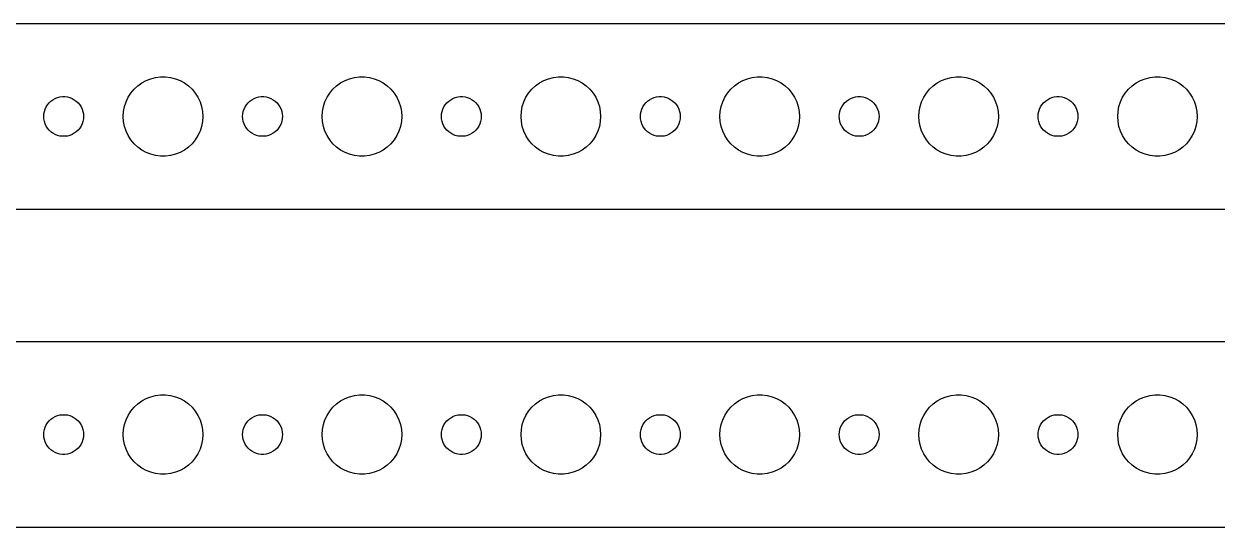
# Model space of a CAD drawing. Header units: metres. Extents: x -180 to 180, y 41 to 79.
# Drawn here: x -3 to 87, y 41 to 79 of the extents above; entities that cross this region are included whole.
import ezdxf

# ---------------------------------------------------------------- set-up
doc = ezdxf.new("R2010")
doc.units = ezdxf.units.M

msp = doc.modelspace()

# ---------------------------------------------------------------- linework, layer by layer
for p, q in [((174.814, 78.9901), (-174.814, 78.9901)), ((5.89252, 74.533), (6.22266, 74.7145)), ((6.22266, 74.7145), (6.57294, 74.8532)), ((6.57294, 74.8532), (6.93785, 74.9469)), ((6.93785, 74.9469), (7.31161, 74.9941)), ((7.31161, 74.9941), (7.68837, 74.9941)), ((7.68837, 74.9941), (8.06213, 74.9469)), ((8.06213, 74.9469), (8.42705, 74.8532)), ((8.42705, 74.8532), (8.77733, 74.7145)), ((8.77733, 74.7145), (9.10747, 74.533)), ((20.8925, 74.533), (21.2227, 74.7145)), ((21.2227, 74.7145), (21.5729, 74.8532)), ((21.5729, 74.8532), (21.9379, 74.9469)), ((21.9379, 74.9469), (22.3116, 74.9941)), ((22.3116, 74.9941), (22.6884, 74.9941)), ((22.6884, 74.9941), (23.0621, 74.9469)), ((23.0621, 74.9469), (23.427, 74.8532)), ((23.427, 74.8532), (23.7773, 74.7145)), ((23.7773, 74.7145), (24.1075, 74.533)), ((35.8925, 74.533), (36.2227, 74.7145)), ((36.2227, 74.7145), (36.5729, 74.8532)), ((36.5729, 74.8532), (36.9379, 74.9469)), ((36.9379, 74.9469), (37.3116, 74.9941)), ((37.3116, 74.9941), (37.6884, 74.9941)), ((37.6884, 74.9941), (38.0621, 74.9469)), ((38.0621, 74.9469), (38.427, 74.8532)), ((38.427, 74.8532), (38.7773, 74.7145)), ((38.7773, 74.7145), (39.1075, 74.533)), ((50.8925, 74.533), (51.2227, 74.7145)), ((51.2227, 74.7145), (51.5729, 74.8532)), ((51.5729, 74.8532), (51.9379, 74.9469)), ((51.9379, 74.9469), (52.3116, 74.9941)), ((52.3116, 74.9941), (52.6884, 74.9941)), ((52.6884, 74.9941), (53.0621, 74.9469)), ((53.0621, 74.9469), (53.427, 74.8532)), ((53.427, 74.8532), (53.7773, 74.7145)), ((53.7773, 74.7145), (54.1075, 74.533)), ((65.8925, 74.533), (66.2227, 74.7145)), ((66.2227, 74.7145), (66.573, 74.8532)), ((66.573, 74.8532), (66.9379, 74.9469)), ((66.9379, 74.9469), (67.3116, 74.9941)), ((67.3116, 74.9941), (67.6884, 74.9941)), ((67.6884, 74.9941), (68.0621, 74.9469)), ((68.0621, 74.9469), (68.427, 74.8532)), ((68.427, 74.8532), (68.7773, 74.7145)), ((68.7773, 74.7145), (69.1075, 74.533)), ((80.8925, 74.533), (81.2227, 74.7145)), ((81.2227, 74.7145), (81.573, 74.8532)), ((81.573, 74.8532), (81.9379, 74.9469)), ((81.9379, 74.9469), (82.3116, 74.9941)), ((82.3116, 74.9941), (82.6884, 74.9941)), ((82.6884, 74.9941), (83.0621, 74.9469)), ((83.0621, 74.9469), (83.427, 74.8532)), ((83.427, 74.8532), (83.7773, 74.7145)), ((83.7773, 74.7145), (84.1075, 74.533)), ((5.07294, 73.7634), (5.31308, 74.0536)), ((5.31308, 74.0536), (5.58772, 74.3115)), ((5.58772, 74.3115), (5.89252, 74.533)), ((9.10747, 74.533), (9.41226, 74.3115)), ((9.41226, 74.3115), (9.6869, 74.0536)), ((9.6869, 74.0536), (9.92705, 73.7634)), ((20.0729, 73.7634), (20.3131, 74.0536)), ((20.3131, 74.0536), (20.5877, 74.3115)), ((20.5877, 74.3115), (20.8925, 74.533)), ((24.1075, 74.533), (24.4123, 74.3115)), ((24.4123, 74.3115), (24.6869, 74.0536)), ((24.6869, 74.0536), (24.927, 73.7634)), ((35.0729, 73.7634), (35.3131, 74.0536)), ((35.3131, 74.0536), (35.5877, 74.3115)), ((35.5877, 74.3115), (35.8925, 74.533)), ((39.1075, 74.533), (39.4123, 74.3115)), ((39.4123, 74.3115), (39.6869, 74.0536)), ((39.6869, 74.0536), (39.927, 73.7634)), ((50.0729, 73.7634), (50.3131, 74.0536)), ((50.3131, 74.0536), (50.5877, 74.3115)), ((50.5877, 74.3115), (50.8925, 74.533)), ((54.1075, 74.533), (54.4123, 74.3115)), ((54.4123, 74.3115), (54.6869, 74.0536)), ((54.6869, 74.0536), (54.927, 73.7634)), ((65.073, 73.7634), (65.3131, 74.0536)), ((65.3131, 74.0536), (65.5877, 74.3115)), ((65.5877, 74.3115), (65.8925, 74.533)), ((69.1075, 74.533), (69.4123, 74.3115)), ((69.4123, 74.3115), (69.6869, 74.0536)), ((69.6869, 74.0536), (69.927, 73.7634)), ((80.073, 73.7634), (80.3131, 74.0536)), ((80.3131, 74.0536), (80.5877, 74.3115)), ((80.5877, 74.3115), (80.8925, 74.533)), ((84.1075, 74.533), (84.4123, 74.3115)), ((84.4123, 74.3115), (84.6869, 74.0536)), ((84.6869, 74.0536), (84.927, 73.7634)), ((-1.21352, 72.8817), (-1.09344, 73.0268)), ((-1.09344, 73.0268), (-0.95613, 73.1558)), ((-0.95613, 73.1558), (-0.80373, 73.2665)), ((-0.80373, 73.2665), (-0.63866, 73.3572)), ((-0.63866, 73.3572), (-0.46352, 73.4266)), ((-0.46352, 73.4266), (-0.28107, 73.4734)), ((-0.28107, 73.4734), (-0.09418, 73.497)), ((-0.09418, 73.497), (0.09418, 73.497)), ((0.09418, 73.497), (0.28107, 73.4734)), ((0.28107, 73.4734), (0.46352, 73.4266)), ((0.46352, 73.4266), (0.63866, 73.3572)), ((0.63866, 73.3572), (0.80373, 73.2665)), ((0.80373, 73.2665), (0.95613, 73.1558)), ((0.95613, 73.1558), (1.09344, 73.0268)), ((1.09344, 73.0268), (1.21352, 72.8817)), ((4.59424, 72.7461), (4.71066, 73.1044)), ((4.71066, 73.1044), (4.87108, 73.4453)), ((4.87108, 73.4453), (5.07294, 73.7634)), ((9.92705, 73.7634), (10.1289, 73.4453)), ((10.1289, 73.4453), (10.2893, 73.1044)), ((10.2893, 73.1044), (10.4057, 72.7461)), ((13.7865, 72.8817), (13.9065, 73.0268)), ((13.9065, 73.0268), (14.0439, 73.1558)), ((14.0439, 73.1558), (14.1963, 73.2665)), ((14.1963, 73.2665), (14.3613, 73.3572)), ((14.3613, 73.3572), (14.5365, 73.4266)), ((14.5365, 73.4266), (14.7189, 73.4734)), ((14.7189, 73.4734), (14.9058, 73.497)), ((14.9058, 73.497), (15.0942, 73.497)), ((15.0942, 73.497), (15.2811, 73.4734)), ((15.2811, 73.4734), (15.4635, 73.4266)), ((15.4635, 73.4266), (15.6387, 73.3572)), ((15.6387, 73.3572), (15.8037, 73.2665)), ((15.8037, 73.2665), (15.9561, 73.1558)), ((15.9561, 73.1558), (16.0934, 73.0268)), ((16.0934, 73.0268), (16.2135, 72.8817)), ((19.5942, 72.7461), (19.7107, 73.1044)), ((19.7107, 73.1044), (19.8711, 73.4453)), ((19.8711, 73.4453), (20.0729, 73.7634)), ((24.927, 73.7634), (25.1289, 73.4453)), ((25.1289, 73.4453), (25.2893, 73.1044)), ((25.2893, 73.1044), (25.4057, 72.7461)), ((28.7865, 72.8817), (28.9065, 73.0268)), ((28.9065, 73.0268), (29.0439, 73.1558)), ((29.0439, 73.1558), (29.1963, 73.2665)), ((29.1963, 73.2665), (29.3613, 73.3572)), ((29.3613, 73.3572), (29.5365, 73.4266)), ((29.5365, 73.4266), (29.7189, 73.4734)), ((29.7189, 73.4734), (29.9058, 73.497)), ((29.9058, 73.497), (30.0942, 73.497)), ((30.0942, 73.497), (30.2811, 73.4734)), ((30.2811, 73.4734), (30.4635, 73.4266)), ((30.4635, 73.4266), (30.6387, 73.3572)), ((30.6387, 73.3572), (30.8037, 73.2665)), ((30.8037, 73.2665), (30.9561, 73.1558)), ((30.9561, 73.1558), (31.0934, 73.0268)), ((31.0934, 73.0268), (31.2135, 72.8817)), ((34.5942, 72.7461), (34.7107, 73.1044)), ((34.7107, 73.1044), (34.8711, 73.4453)), ((34.8711, 73.4453), (35.0729, 73.7634)), ((39.927, 73.7634), (40.1289, 73.4453)), ((40.1289, 73.4453), (40.2893, 73.1044)), ((40.2893, 73.1044), (40.4057, 72.7461)), ((43.7865, 72.8817), (43.9065, 73.0268)), ((43.9065, 73.0268), (44.0439, 73.1558)), ((44.0439, 73.1558), (44.1963, 73.2665)), ((44.1963, 73.2665), (44.3613, 73.3572)), ((44.3613, 73.3572), (44.5365, 73.4266)), ((44.5365, 73.4266), (44.7189, 73.4734)), ((44.7189, 73.4734), (44.9058, 73.497)), ((44.9058, 73.497), (45.0942, 73.497)), ((45.0942, 73.497), (45.2811, 73.4734)), ((45.2811, 73.4734), (45.4635, 73.4266)), ((45.4635, 73.4266), (45.6387, 73.3572)), ((45.6387, 73.3572), (45.8037, 73.2665)), ((45.8037, 73.2665), (45.9561, 73.1558)), ((45.9561, 73.1558), (46.0934, 73.0268)), ((46.0934, 73.0268), (46.2135, 72.8817)), ((49.5942, 72.7461), (49.7107, 73.1044)), ((49.7107, 73.1044), (49.8711, 73.4453)), ((49.8711, 73.4453), (50.0729, 73.7634)), ((54.927, 73.7634), (55.1289, 73.4453)), ((55.1289, 73.4453), (55.2893, 73.1044)), ((55.2893, 73.1044), (55.4057, 72.7461)), ((58.7865, 72.8817), (58.9065, 73.0268)), ((58.9065, 73.0268), (59.0439, 73.1558)), ((59.0439, 73.1558), (59.1963, 73.2665)), ((59.1963, 73.2665), (59.3613, 73.3572)), ((59.3613, 73.3572), (59.5365, 73.4266)), ((59.5365, 73.4266), (59.7189, 73.4734)), ((59.7189, 73.4734), (59.9058, 73.497)), ((59.9058, 73.497), (60.0942, 73.497)), ((60.0942, 73.497), (60.2811, 73.4734)), ((60.2811, 73.4734), (60.4635, 73.4266)), ((60.4635, 73.4266), (60.6387, 73.3572)), ((60.6387, 73.3572), (60.8037, 73.2665)), ((60.8037, 73.2665), (60.9561, 73.1558)), ((60.9561, 73.1558), (61.0934, 73.0268)), ((61.0934, 73.0268), (61.2135, 72.8817)), ((64.5943, 72.7461), (64.7107, 73.1044)), ((64.7107, 73.1044), (64.8711, 73.4453)), ((64.8711, 73.4453), (65.073, 73.7634)), ((69.927, 73.7634), (70.1289, 73.4453)), ((70.1289, 73.4453), (70.2893, 73.1044)), ((70.2893, 73.1044), (70.4057, 72.7461)), ((73.7865, 72.8817), (73.9065, 73.0268)), ((73.9065, 73.0268), (74.0439, 73.1558)), ((74.0439, 73.1558), (74.1963, 73.2665)), ((74.1963, 73.2665), (74.3613, 73.3572)), ((74.3613, 73.3572), (74.5365, 73.4266)), ((74.5365, 73.4266), (74.7189, 73.4734)), ((74.7189, 73.4734), (74.9058, 73.497)), ((74.9058, 73.497), (75.0942, 73.497)), ((75.0942, 73.497), (75.2811, 73.4734)), ((75.2811, 73.4734), (75.4635, 73.4266)), ((75.4635, 73.4266), (75.6387, 73.3572)), ((75.6387, 73.3572), (75.8037, 73.2665)), ((75.8037, 73.2665), (75.9561, 73.1558)), ((75.9561, 73.1558), (76.0934, 73.0268)), ((76.0934, 73.0268), (76.2135, 72.8817)), ((79.5943, 72.7461), (79.7107, 73.1044)), ((79.7107, 73.1044), (79.8711, 73.4453)), ((79.8711, 73.4453), (80.073, 73.7634)), ((84.927, 73.7634), (85.1289, 73.4453)), ((85.1289, 73.4453), (85.2893, 73.1044)), ((85.2893, 73.1044), (85.4057, 72.7461)), ((-1.5, 72), (-1.48816, 72.188)), ((-1.48816, 71.812), (-1.5, 72)), ((-1.48816, 72.188), (-1.45287, 72.373)), ((-1.45287, 72.373), (-1.39465, 72.5522)), ((-1.39465, 72.5522), (-1.31445, 72.7226)), ((-1.31445, 72.7226), (-1.21352, 72.8817)), ((1.21352, 72.8817), (1.31445, 72.7226)), ((1.31445, 72.7226), (1.39465, 72.5522)), ((1.39465, 72.5522), (1.45287, 72.373)), ((1.45287, 72.373), (1.48816, 72.188)), ((1.48816, 72.188), (1.5, 72)), ((1.5, 72), (1.48816, 71.812)), ((4.5, 72), (4.52365, 72.376)), ((4.52365, 71.624), (4.5, 72)), ((4.52365, 72.376), (4.59424, 72.7461)), ((10.4057, 72.7461), (10.4763, 72.376)), ((10.4763, 72.376), (10.5, 72)), ((10.5, 72), (10.4763, 71.624)), ((13.5, 72), (13.5118, 72.188)), ((13.5118, 71.812), (13.5, 72)), ((13.5118, 72.188), (13.5471, 72.373)), ((13.5471, 72.373), (13.6053, 72.5522)), ((13.6053, 72.5522), (13.6855, 72.7226)), ((13.6855, 72.7226), (13.7865, 72.8817)), ((16.2135, 72.8817), (16.3145, 72.7226)), ((16.3145, 72.7226), (16.3947, 72.5522)), ((16.3947, 72.5522), (16.4529, 72.373)), ((16.4529, 72.373), (16.4882, 72.188)), ((16.4882, 72.188), (16.5, 72)), ((16.5, 72), (16.4882, 71.812)), ((19.5, 72), (19.5237, 72.376)), ((19.5237, 71.624), (19.5, 72)), ((19.5237, 72.376), (19.5942, 72.7461)), ((25.4057, 72.7461), (25.4763, 72.376)), ((25.4763, 72.376), (25.5, 72)), ((25.5, 72), (25.4763, 71.624)), ((28.5, 72), (28.5118, 72.188)), ((28.5118, 71.812), (28.5, 72)), ((28.5118, 72.188), (28.5471, 72.373)), ((28.5471, 72.373), (28.6053, 72.5522)), ((28.6053, 72.5522), (28.6855, 72.7226)), ((28.6855, 72.7226), (28.7865, 72.8817)), ((31.2135, 72.8817), (31.3145, 72.7226)), ((31.3145, 72.7226), (31.3947, 72.5522)), ((31.3947, 72.5522), (31.4529, 72.373)), ((31.4529, 72.373), (31.4882, 72.188)), ((31.4882, 72.188), (31.5, 72)), ((31.5, 72), (31.4882, 71.812)), ((34.5, 72), (34.5237, 72.376)), ((34.5237, 71.624), (34.5, 72)), ((34.5237, 72.376), (34.5942, 72.7461)), ((40.4057, 72.7461), (40.4763, 72.376)), ((40.4763, 72.376), (40.5, 72)), ((40.5, 72), (40.4763, 71.624)), ((43.5, 72), (43.5118, 72.188)), ((43.5118, 71.812), (43.5, 72)), ((43.5118, 72.188), (43.5471, 72.373)), ((43.5471, 72.373), (43.6053, 72.5522)), ((43.6053, 72.5522), (43.6855, 72.7226)), ((43.6855, 72.7226), (43.7865, 72.8817)), ((46.2135, 72.8817), (46.3145, 72.7226)), ((46.3145, 72.7226), (46.3947, 72.5522)), ((46.3947, 72.5522), (46.4529, 72.373)), ((46.4529, 72.373), (46.4882, 72.188)), ((46.4882, 72.188), (46.5, 72)), ((46.5, 72), (46.4882, 71.812)), ((49.5, 72), (49.5237, 72.376)), ((49.5237, 71.624), (49.5, 72)), ((49.5237, 72.376), (49.5942, 72.7461)), ((55.4057, 72.7461), (55.4763, 72.376)), ((55.4763, 72.376), (55.5, 72)), ((55.5, 72), (55.4763, 71.624)), ((58.5, 72), (58.5118, 72.188)), ((58.5118, 71.812), (58.5, 72)), ((58.5118, 72.188), (58.5471, 72.373)), ((58.5471, 72.373), (58.6053, 72.5522)), ((58.6053, 72.5522), (58.6855, 72.7226)), ((58.6855, 72.7226), (58.7865, 72.8817)), ((61.2135, 72.8817), (61.3145, 72.7226)), ((61.3145, 72.7226), (61.3947, 72.5522)), ((61.3947, 72.5522), (61.4529, 72.373)), ((61.4529, 72.373), (61.4882, 72.188)), ((61.4882, 72.188), (61.5, 72)), ((61.5, 72), (61.4882, 71.812)), ((64.5, 72), (64.5237, 72.376)), ((64.5237, 71.624), (64.5, 72)), ((64.5237, 72.376), (64.5943, 72.7461)), ((70.4057, 72.7461), (70.4763, 72.376)), ((70.4763, 72.376), (70.5, 72)), ((70.5, 72), (70.4763, 71.624)), ((73.5, 72), (73.5118, 72.188)), ((73.5118, 71.812), (73.5, 72)), ((73.5118, 72.188), (73.5471, 72.373)), ((73.5471, 72.373), (73.6053, 72.5522)), ((73.6053, 72.5522), (73.6855, 72.7226)), ((73.6855, 72.7226), (73.7865, 72.8817)), ((76.2135, 72.8817), (76.3145, 72.7226)), ((76.3145, 72.7226), (76.3947, 72.5522)), ((76.3947, 72.5522), (76.4529, 72.373)), ((76.4529, 72.373), (76.4882, 72.188)), ((76.4882, 72.188), (76.5, 72)), ((76.5, 72), (76.4882, 71.812)), ((79.5, 72), (79.5237, 72.376)), ((79.5237, 71.624), (79.5, 72)), ((79.5237, 72.376), (79.5943, 72.7461)), ((85.4057, 72.7461), (85.4763, 72.376)), ((85.4763, 72.376), (85.5, 72)), ((85.5, 72), (85.4763, 71.624)), ((-1.45287, 71.627), (-1.48816, 71.812)), ((-1.39465, 71.4478), (-1.45287, 71.627)), ((-1.31445, 71.2774), (-1.39465, 71.4478)), ((-1.21352, 71.1183), (-1.31445, 71.2774)), ((-1.09344, 70.9732), (-1.21352, 71.1183)), ((1.21352, 71.1183), (1.09344, 70.9732)), ((1.31445, 71.2774), (1.21352, 71.1183)), ((1.39465, 71.4478), (1.31445, 71.2774)), ((1.45287, 71.627), (1.39465, 71.4478)), ((1.48816, 71.812), (1.45287, 71.627)), ((4.59424, 71.2539), (4.52365, 71.624)), ((4.71066, 70.8956), (4.59424, 71.2539)), ((10.4057, 71.2539), (10.2893, 70.8956)), ((10.4763, 71.624), (10.4057, 71.2539)), ((13.5471, 71.627), (13.5118, 71.812)), ((13.6053, 71.4478), (13.5471, 71.627)), ((13.6855, 71.2774), (13.6053, 71.4478)), ((13.7865, 71.1183), (13.6855, 71.2774)), ((13.9065, 70.9732), (13.7865, 71.1183)), ((16.2135, 71.1183), (16.0934, 70.9732)), ((16.3145, 71.2774), (16.2135, 71.1183)), ((16.3947, 71.4478), (16.3145, 71.2774)), ((16.4529, 71.627), (16.3947, 71.4478)), ((16.4882, 71.812), (16.4529, 71.627)), ((19.5942, 71.2539), (19.5237, 71.624)), ((19.7107, 70.8956), (19.5942, 71.2539)), ((25.4057, 71.2539), (25.2893, 70.8956)), ((25.4763, 71.624), (25.4057, 71.2539)), ((28.5471, 71.627), (28.5118, 71.812)), ((28.6053, 71.4478), (28.5471, 71.627)), ((28.6855, 71.2774), (28.6053, 71.4478)), ((28.7865, 71.1183), (28.6855, 71.2774)), ((28.9065, 70.9732), (28.7865, 71.1183)), ((31.2135, 71.1183), (31.0934, 70.9732)), ((31.3145, 71.2774), (31.2135, 71.1183)), ((31.3947, 71.4478), (31.3145, 71.2774)), ((31.4529, 71.627), (31.3947, 71.4478)), ((31.4882, 71.812), (31.4529, 71.627)), ((34.5942, 71.2539), (34.5237, 71.624)), ((34.7107, 70.8956), (34.5942, 71.2539)), ((40.4057, 71.2539), (40.2893, 70.8956)), ((40.4763, 71.624), (40.4057, 71.2539)), ((43.5471, 71.627), (43.5118, 71.812)), ((43.6053, 71.4478), (43.5471, 71.627)), ((43.6855, 71.2774), (43.6053, 71.4478)), ((43.7865, 71.1183), (43.6855, 71.2774)), ((43.9065, 70.9732), (43.7865, 71.1183)), ((46.2135, 71.1183), (46.0934, 70.9732)), ((46.3145, 71.2774), (46.2135, 71.1183)), ((46.3947, 71.4478), (46.3145, 71.2774)), ((46.4529, 71.627), (46.3947, 71.4478)), ((46.4882, 71.812), (46.4529, 71.627)), ((49.5942, 71.2539), (49.5237, 71.624)), ((49.7107, 70.8956), (49.5942, 71.2539)), ((55.4057, 71.2539), (55.2893, 70.8956)), ((55.4763, 71.624), (55.4057, 71.2539)), ((58.5471, 71.627), (58.5118, 71.812)), ((58.6053, 71.4478), (58.5471, 71.627)), ((58.6855, 71.2774), (58.6053, 71.4478)), ((58.7865, 71.1183), (58.6855, 71.2774)), ((58.9065, 70.9732), (58.7865, 71.1183)), ((61.2135, 71.1183), (61.0934, 70.9732)), ((61.3145, 71.2774), (61.2135, 71.1183)), ((61.3947, 71.4478), (61.3145, 71.2774)), ((61.4529, 71.627), (61.3947, 71.4478)), ((61.4882, 71.812), (61.4529, 71.627)), ((64.5943, 71.2539), (64.5237, 71.624)), ((64.7107, 70.8956), (64.5943, 71.2539)), ((70.4057, 71.2539), (70.2893, 70.8956)), ((70.4763, 71.624), (70.4057, 71.2539)), ((73.5471, 71.627), (73.5118, 71.812)), ((73.6053, 71.4478), (73.5471, 71.627)), ((73.6855, 71.2774), (73.6053, 71.4478)), ((73.7865, 71.1183), (73.6855, 71.2774)), ((73.9065, 70.9732), (73.7865, 71.1183)), ((76.2135, 71.1183), (76.0934, 70.9732)), ((76.3145, 71.2774), (76.2135, 71.1183)), ((76.3947, 71.4478), (76.3145, 71.2774)), ((76.4529, 71.627), (76.3947, 71.4478)), ((76.4882, 71.812), (76.4529, 71.627)), ((79.5943, 71.2539), (79.5237, 71.624)), ((79.7107, 70.8956), (79.5943, 71.2539)), ((85.4057, 71.2539), (85.2893, 70.8956)), ((85.4763, 71.624), (85.4057, 71.2539)), ((-0.95613, 70.8442), (-1.09344, 70.9732)), ((-0.80373, 70.7335), (-0.95613, 70.8442)), ((-0.63866, 70.6428), (-0.80373, 70.7335)), ((-0.46352, 70.5734), (-0.63866, 70.6428)), ((-0.28107, 70.5266), (-0.46352, 70.5734)), ((-0.09418, 70.503), (-0.28107, 70.5266)), ((0.09418, 70.503), (-0.09418, 70.503)), ((0.28107, 70.5266), (0.09418, 70.503)), ((0.46352, 70.5734), (0.28107, 70.5266)), ((0.63866, 70.6428), (0.46352, 70.5734)), ((0.80373, 70.7335), (0.63866, 70.6428)), ((0.95613, 70.8442), (0.80373, 70.7335)), ((1.09344, 70.9732), (0.95613, 70.8442)), ((4.87108, 70.5547), (4.71066, 70.8956)), ((5.07294, 70.2366), (4.87108, 70.5547)), ((5.31308, 69.9464), (5.07294, 70.2366)), ((9.92705, 70.2366), (9.6869, 69.9464)), ((10.1289, 70.5547), (9.92705, 70.2366)), ((10.2893, 70.8956), (10.1289, 70.5547)), ((14.0439, 70.8442), (13.9065, 70.9732)), ((14.1963, 70.7335), (14.0439, 70.8442)), ((14.3613, 70.6428), (14.1963, 70.7335)), ((14.5365, 70.5734), (14.3613, 70.6428)), ((14.7189, 70.5266), (14.5365, 70.5734)), ((14.9058, 70.503), (14.7189, 70.5266)), ((15.0942, 70.503), (14.9058, 70.503)), ((15.2811, 70.5266), (15.0942, 70.503)), ((15.4635, 70.5734), (15.2811, 70.5266)), ((15.6387, 70.6428), (15.4635, 70.5734)), ((15.8037, 70.7335), (15.6387, 70.6428)), ((15.9561, 70.8442), (15.8037, 70.7335)), ((16.0934, 70.9732), (15.9561, 70.8442)), ((19.8711, 70.5547), (19.7107, 70.8956)), ((20.0729, 70.2366), (19.8711, 70.5547)), ((20.3131, 69.9464), (20.0729, 70.2366)), ((24.927, 70.2366), (24.6869, 69.9464)), ((25.1289, 70.5547), (24.927, 70.2366)), ((25.2893, 70.8956), (25.1289, 70.5547)), ((29.0439, 70.8442), (28.9065, 70.9732)), ((29.1963, 70.7335), (29.0439, 70.8442)), ((29.3613, 70.6428), (29.1963, 70.7335)), ((29.5365, 70.5734), (29.3613, 70.6428)), ((29.7189, 70.5266), (29.5365, 70.5734)), ((29.9058, 70.503), (29.7189, 70.5266)), ((30.0942, 70.503), (29.9058, 70.503)), ((30.2811, 70.5266), (30.0942, 70.503)), ((30.4635, 70.5734), (30.2811, 70.5266)), ((30.6387, 70.6428), (30.4635, 70.5734)), ((30.8037, 70.7335), (30.6387, 70.6428)), ((30.9561, 70.8442), (30.8037, 70.7335)), ((31.0934, 70.9732), (30.9561, 70.8442)), ((34.8711, 70.5547), (34.7107, 70.8956)), ((35.0729, 70.2366), (34.8711, 70.5547)), ((35.3131, 69.9464), (35.0729, 70.2366)), ((39.927, 70.2366), (39.6869, 69.9464)), ((40.1289, 70.5547), (39.927, 70.2366)), ((40.2893, 70.8956), (40.1289, 70.5547)), ((44.0439, 70.8442), (43.9065, 70.9732)), ((44.1963, 70.7335), (44.0439, 70.8442)), ((44.3613, 70.6428), (44.1963, 70.7335)), ((44.5365, 70.5734), (44.3613, 70.6428)), ((44.7189, 70.5266), (44.5365, 70.5734)), ((44.9058, 70.503), (44.7189, 70.5266)), ((45.0942, 70.503), (44.9058, 70.503)), ((45.2811, 70.5266), (45.0942, 70.503)), ((45.4635, 70.5734), (45.2811, 70.5266)), ((45.6387, 70.6428), (45.4635, 70.5734)), ((45.8037, 70.7335), (45.6387, 70.6428)), ((45.9561, 70.8442), (45.8037, 70.7335)), ((46.0934, 70.9732), (45.9561, 70.8442)), ((49.8711, 70.5547), (49.7107, 70.8956)), ((50.0729, 70.2366), (49.8711, 70.5547)), ((50.3131, 69.9464), (50.0729, 70.2366)), ((54.927, 70.2366), (54.6869, 69.9464)), ((55.1289, 70.5547), (54.927, 70.2366)), ((55.2893, 70.8956), (55.1289, 70.5547)), ((59.0439, 70.8442), (58.9065, 70.9732)), ((59.1963, 70.7335), (59.0439, 70.8442)), ((59.3613, 70.6428), (59.1963, 70.7335)), ((59.5365, 70.5734), (59.3613, 70.6428)), ((59.7189, 70.5266), (59.5365, 70.5734)), ((59.9058, 70.503), (59.7189, 70.5266)), ((60.0942, 70.503), (59.9058, 70.503)), ((60.2811, 70.5266), (60.0942, 70.503)), ((60.4635, 70.5734), (60.2811, 70.5266)), ((60.6387, 70.6428), (60.4635, 70.5734)), ((60.8037, 70.7335), (60.6387, 70.6428)), ((60.9561, 70.8442), (60.8037, 70.7335)), ((61.0934, 70.9732), (60.9561, 70.8442)), ((64.8711, 70.5547), (64.7107, 70.8956)), ((65.073, 70.2366), (64.8711, 70.5547)), ((65.3131, 69.9464), (65.073, 70.2366)), ((69.927, 70.2366), (69.6869, 69.9464)), ((70.1289, 70.5547), (69.927, 70.2366)), ((70.2893, 70.8956), (70.1289, 70.5547)), ((74.0439, 70.8442), (73.9065, 70.9732)), ((74.1963, 70.7335), (74.0439, 70.8442)), ((74.3613, 70.6428), (74.1963, 70.7335)), ((74.5365, 70.5734), (74.3613, 70.6428)), ((74.7189, 70.5266), (74.5365, 70.5734)), ((74.9058, 70.503), (74.7189, 70.5266)), ((75.0942, 70.503), (74.9058, 70.503)), ((75.2811, 70.5266), (75.0942, 70.503)), ((75.4635, 70.5734), (75.2811, 70.5266)), ((75.6387, 70.6428), (75.4635, 70.5734)), ((75.8037, 70.7335), (75.6387, 70.6428)), ((75.9561, 70.8442), (75.8037, 70.7335)), ((76.0934, 70.9732), (75.9561, 70.8442)), ((79.8711, 70.5547), (79.7107, 70.8956)), ((80.073, 70.2366), (79.8711, 70.5547)), ((80.3131, 69.9464), (80.073, 70.2366)), ((84.927, 70.2366), (84.6869, 69.9464)), ((85.1289, 70.5547), (84.927, 70.2366)), ((85.2893, 70.8956), (85.1289, 70.5547)), ((5.58772, 69.6885), (5.31308, 69.9464)), ((5.89252, 69.467), (5.58772, 69.6885)), ((6.22266, 69.2855), (5.89252, 69.467)), ((9.10747, 69.467), (8.77733, 69.2855)), ((9.41226, 69.6885), (9.10747, 69.467)), ((9.6869, 69.9464), (9.41226, 69.6885)), ((20.5877, 69.6885), (20.3131, 69.9464)), ((20.8925, 69.467), (20.5877, 69.6885)), ((21.2227, 69.2855), (20.8925, 69.467)), ((24.1075, 69.467), (23.7773, 69.2855)), ((24.4123, 69.6885), (24.1075, 69.467)), ((24.6869, 69.9464), (24.4123, 69.6885)), ((35.5877, 69.6885), (35.3131, 69.9464)), ((35.8925, 69.467), (35.5877, 69.6885)), ((36.2227, 69.2855), (35.8925, 69.467)), ((39.1075, 69.467), (38.7773, 69.2855)), ((39.4123, 69.6885), (39.1075, 69.467)), ((39.6869, 69.9464), (39.4123, 69.6885)), ((50.5877, 69.6885), (50.3131, 69.9464)), ((50.8925, 69.467), (50.5877, 69.6885)), ((51.2227, 69.2855), (50.8925, 69.467)), ((54.1075, 69.467), (53.7773, 69.2855)), ((54.4123, 69.6885), (54.1075, 69.467)), ((54.6869, 69.9464), (54.4123, 69.6885)), ((65.5877, 69.6885), (65.3131, 69.9464)), ((65.8925, 69.467), (65.5877, 69.6885)), ((66.2227, 69.2855), (65.8925, 69.467)), ((69.1075, 69.467), (68.7773, 69.2855)), ((69.4123, 69.6885), (69.1075, 69.467)), ((69.6869, 69.9464), (69.4123, 69.6885)), ((80.5877, 69.6885), (80.3131, 69.9464)), ((80.8925, 69.467), (80.5877, 69.6885)), ((81.2227, 69.2855), (80.8925, 69.467)), ((84.1075, 69.467), (83.7773, 69.2855)), ((84.4123, 69.6885), (84.1075, 69.467)), ((84.6869, 69.9464), (84.4123, 69.6885)), ((6.57294, 69.1468), (6.22266, 69.2855)), ((6.93785, 69.0531), (6.57294, 69.1468)), ((7.31161, 69.0059), (6.93785, 69.0531)), ((7.68837, 69.0059), (7.31161, 69.0059)), ((8.06213, 69.0531), (7.68837, 69.0059)), ((8.42705, 69.1468), (8.06213, 69.0531)), ((8.77733, 69.2855), (8.42705, 69.1468)), ((21.5729, 69.1468), (21.2227, 69.2855)), ((21.9379, 69.0531), (21.5729, 69.1468)), ((22.3116, 69.0059), (21.9379, 69.0531)), ((22.6884, 69.0059), (22.3116, 69.0059)), ((23.0621, 69.0531), (22.6884, 69.0059)), ((23.427, 69.1468), (23.0621, 69.0531)), ((23.7773, 69.2855), (23.427, 69.1468)), ((36.5729, 69.1468), (36.2227, 69.2855)), ((36.9379, 69.0531), (36.5729, 69.1468)), ((37.3116, 69.0059), (36.9379, 69.0531)), ((37.6884, 69.0059), (37.3116, 69.0059)), ((38.0621, 69.0531), (37.6884, 69.0059)), ((38.427, 69.1468), (38.0621, 69.0531)), ((38.7773, 69.2855), (38.427, 69.1468)), ((51.5729, 69.1468), (51.2227, 69.2855)), ((51.9379, 69.0531), (51.5729, 69.1468)), ((52.3116, 69.0059), (51.9379, 69.0531)), ((52.6884, 69.0059), (52.3116, 69.0059)), ((53.0621, 69.0531), (52.6884, 69.0059)), ((53.427, 69.1468), (53.0621, 69.0531)), ((53.7773, 69.2855), (53.427, 69.1468)), ((66.573, 69.1468), (66.2227, 69.2855)), ((66.9379, 69.0531), (66.573, 69.1468)), ((67.3116, 69.0059), (66.9379, 69.0531)), ((67.6884, 69.0059), (67.3116, 69.0059)), ((68.0621, 69.0531), (67.6884, 69.0059)), ((68.427, 69.1468), (68.0621, 69.0531)), ((68.7773, 69.2855), (68.427, 69.1468)), ((81.573, 69.1468), (81.2227, 69.2855)), ((81.9379, 69.0531), (81.573, 69.1468)), ((82.3116, 69.0059), (81.9379, 69.0531)), ((82.6884, 69.0059), (82.3116, 69.0059)), ((83.0621, 69.0531), (82.6884, 69.0059)), ((83.427, 69.1468), (83.0621, 69.0531)), ((83.7773, 69.2855), (83.427, 69.1468)), ((-174.814, 65.0099), (174.814, 65.0099)), ((174.814, 54.9901), (-174.814, 54.9901)), ((5.58772, 50.3115), (5.89252, 50.533)), ((5.89252, 50.533), (6.22266, 50.7145)), ((6.22266, 50.7145), (6.57294, 50.8532)), ((6.57294, 50.8532), (6.93785, 50.9469)), ((6.93785, 50.9469), (7.31161, 50.9941)), ((7.31161, 50.9941), (7.68837, 50.9941)), ((7.68837, 50.9941), (8.06213, 50.9469)), ((8.06213, 50.9469), (8.42705, 50.8532)), ((8.42705, 50.8532), (8.77733, 50.7145)), ((8.77733, 50.7145), (9.10747, 50.533)), ((9.10747, 50.533), (9.41226, 50.3115)), ((20.5877, 50.3115), (20.8925, 50.533)), ((20.8925, 50.533), (21.2227, 50.7145)), ((21.2227, 50.7145), (21.5729, 50.8532)), ((21.5729, 50.8532), (21.9379, 50.9469)), ((21.9379, 50.9469), (22.3116, 50.9941)), ((22.3116, 50.9941), (22.6884, 50.9941)), ((22.6884, 50.9941), (23.0621, 50.9469)), ((23.0621, 50.9469), (23.427, 50.8532)), ((23.427, 50.8532), (23.7773, 50.7145)), ((23.7773, 50.7145), (24.1075, 50.533)), ((24.1075, 50.533), (24.4123, 50.3115)), ((35.5877, 50.3115), (35.8925, 50.533)), ((35.8925, 50.533), (36.2227, 50.7145)), ((36.2227, 50.7145), (36.5729, 50.8532)), ((36.5729, 50.8532), (36.9379, 50.9469)), ((36.9379, 50.9469), (37.3116, 50.9941)), ((37.3116, 50.9941), (37.6884, 50.9941)), ((37.6884, 50.9941), (38.0621, 50.9469)), ((38.0621, 50.9469), (38.427, 50.8532)), ((38.427, 50.8532), (38.7773, 50.7145)), ((38.7773, 50.7145), (39.1075, 50.533)), ((39.1075, 50.533), (39.4123, 50.3115)), ((50.5877, 50.3115), (50.8925, 50.533)), ((50.8925, 50.533), (51.2227, 50.7145)), ((51.2227, 50.7145), (51.5729, 50.8532)), ((51.5729, 50.8532), (51.9379, 50.9469)), ((51.9379, 50.9469), (52.3116, 50.9941)), ((52.3116, 50.9941), (52.6884, 50.9941)), ((52.6884, 50.9941), (53.0621, 50.9469)), ((53.0621, 50.9469), (53.427, 50.8532)), ((53.427, 50.8532), (53.7773, 50.7145)), ((53.7773, 50.7145), (54.1075, 50.533)), ((54.1075, 50.533), (54.4123, 50.3115)), ((65.5877, 50.3115), (65.8925, 50.533)), ((65.8925, 50.533), (66.2227, 50.7145)), ((66.2227, 50.7145), (66.573, 50.8532)), ((66.573, 50.8532), (66.9379, 50.9469)), ((66.9379, 50.9469), (67.3116, 50.9941)), ((67.3116, 50.9941), (67.6884, 50.9941)), ((67.6884, 50.9941), (68.0621, 50.9469)), ((68.0621, 50.9469), (68.427, 50.8532)), ((68.427, 50.8532), (68.7773, 50.7145)), ((68.7773, 50.7145), (69.1075, 50.533)), ((69.1075, 50.533), (69.4123, 50.3115)), ((80.5877, 50.3115), (80.8925, 50.533)), ((80.8925, 50.533), (81.2227, 50.7145)), ((81.2227, 50.7145), (81.573, 50.8532)), ((81.573, 50.8532), (81.9379, 50.9469)), ((81.9379, 50.9469), (82.3116, 50.9941)), ((82.3116, 50.9941), (82.6884, 50.9941)), ((82.6884, 50.9941), (83.0621, 50.9469)), ((83.0621, 50.9469), (83.427, 50.8532)), ((83.427, 50.8532), (83.7773, 50.7145)), ((83.7773, 50.7145), (84.1075, 50.533)), ((84.1075, 50.533), (84.4123, 50.3115)), ((4.87108, 49.4453), (5.07294, 49.7634)), ((5.07294, 49.7634), (5.31308, 50.0536)), ((5.31308, 50.0536), (5.58772, 50.3115)), ((9.41226, 50.3115), (9.6869, 50.0536)), ((9.6869, 50.0536), (9.92705, 49.7634)), ((9.92705, 49.7634), (10.1289, 49.4453)), ((19.8711, 49.4453), (20.0729, 49.7634)), ((20.0729, 49.7634), (20.3131, 50.0536)), ((20.3131, 50.0536), (20.5877, 50.3115)), ((24.4123, 50.3115), (24.6869, 50.0536)), ((24.6869, 50.0536), (24.927, 49.7634)), ((24.927, 49.7634), (25.1289, 49.4453)), ((34.8711, 49.4453), (35.0729, 49.7634)), ((35.0729, 49.7634), (35.3131, 50.0536)), ((35.3131, 50.0536), (35.5877, 50.3115)), ((39.4123, 50.3115), (39.6869, 50.0536)), ((39.6869, 50.0536), (39.927, 49.7634)), ((39.927, 49.7634), (40.1289, 49.4453)), ((49.8711, 49.4453), (50.0729, 49.7634)), ((50.0729, 49.7634), (50.3131, 50.0536)), ((50.3131, 50.0536), (50.5877, 50.3115)), ((54.4123, 50.3115), (54.6869, 50.0536)), ((54.6869, 50.0536), (54.927, 49.7634)), ((54.927, 49.7634), (55.1289, 49.4453)), ((64.8711, 49.4453), (65.073, 49.7634)), ((65.073, 49.7634), (65.3131, 50.0536)), ((65.3131, 50.0536), (65.5877, 50.3115)), ((69.4123, 50.3115), (69.6869, 50.0536)), ((69.6869, 50.0536), (69.927, 49.7634)), ((69.927, 49.7634), (70.1289, 49.4453)), ((79.8711, 49.4453), (80.073, 49.7634)), ((80.073, 49.7634), (80.3131, 50.0536)), ((80.3131, 50.0536), (80.5877, 50.3115)), ((84.4123, 50.3115), (84.6869, 50.0536)), ((84.6869, 50.0536), (84.927, 49.7634)), ((84.927, 49.7634), (85.1289, 49.4453)), ((-1.39465, 48.5522), (-1.31445, 48.7226)), ((-1.31445, 48.7226), (-1.21352, 48.8817)), ((-1.21352, 48.8817), (-1.09344, 49.0268)), ((-1.09344, 49.0268), (-0.95613, 49.1558)), ((-0.95613, 49.1558), (-0.80373, 49.2665)), ((-0.80373, 49.2665), (-0.63866, 49.3572)), ((-0.63866, 49.3572), (-0.46352, 49.4266)), ((-0.46352, 49.4266), (-0.28107, 49.4734)), ((-0.28107, 49.4734), (-0.09418, 49.497)), ((-0.09418, 49.497), (0.09418, 49.497)), ((0.09418, 49.497), (0.28107, 49.4734)), ((0.28107, 49.4734), (0.46352, 49.4266)), ((0.46352, 49.4266), (0.63866, 49.3572)), ((0.63866, 49.3572), (0.80373, 49.2665)), ((0.80373, 49.2665), (0.95613, 49.1558)), ((0.95613, 49.1558), (1.09344, 49.0268)), ((1.09344, 49.0268), (1.21352, 48.8817)), ((1.21352, 48.8817), (1.31445, 48.7226)), ((1.31445, 48.7226), (1.39465, 48.5522)), ((4.52365, 48.376), (4.59424, 48.7461)), ((4.59424, 48.7461), (4.71066, 49.1044)), ((4.71066, 49.1044), (4.87108, 49.4453)), ((10.1289, 49.4453), (10.2893, 49.1044)), ((10.2893, 49.1044), (10.4057, 48.7461)), ((10.4057, 48.7461), (10.4763, 48.376)), ((13.6053, 48.5522), (13.6855, 48.7226)), ((13.6855, 48.7226), (13.7865, 48.8817)), ((13.7865, 48.8817), (13.9065, 49.0268)), ((13.9065, 49.0268), (14.0439, 49.1558)), ((14.0439, 49.1558), (14.1963, 49.2665)), ((14.1963, 49.2665), (14.3613, 49.3572)), ((14.3613, 49.3572), (14.5365, 49.4266)), ((14.5365, 49.4266), (14.7189, 49.4734)), ((14.7189, 49.4734), (14.9058, 49.497)), ((14.9058, 49.497), (15.0942, 49.497)), ((15.0942, 49.497), (15.2811, 49.4734)), ((15.2811, 49.4734), (15.4635, 49.4266)), ((15.4635, 49.4266), (15.6387, 49.3572)), ((15.6387, 49.3572), (15.8037, 49.2665)), ((15.8037, 49.2665), (15.9561, 49.1558)), ((15.9561, 49.1558), (16.0934, 49.0268)), ((16.0934, 49.0268), (16.2135, 48.8817)), ((16.2135, 48.8817), (16.3145, 48.7226)), ((16.3145, 48.7226), (16.3947, 48.5522)), ((19.5237, 48.376), (19.5942, 48.7461)), ((19.5942, 48.7461), (19.7107, 49.1044)), ((19.7107, 49.1044), (19.8711, 49.4453)), ((25.1289, 49.4453), (25.2893, 49.1044)), ((25.2893, 49.1044), (25.4057, 48.7461)), ((25.4057, 48.7461), (25.4763, 48.376)), ((28.6053, 48.5522), (28.6855, 48.7226)), ((28.6855, 48.7226), (28.7865, 48.8817)), ((28.7865, 48.8817), (28.9065, 49.0268)), ((28.9065, 49.0268), (29.0439, 49.1558)), ((29.0439, 49.1558), (29.1963, 49.2665)), ((29.1963, 49.2665), (29.3613, 49.3572)), ((29.3613, 49.3572), (29.5365, 49.4266)), ((29.5365, 49.4266), (29.7189, 49.4734)), ((29.7189, 49.4734), (29.9058, 49.497)), ((29.9058, 49.497), (30.0942, 49.497)), ((30.0942, 49.497), (30.2811, 49.4734)), ((30.2811, 49.4734), (30.4635, 49.4266)), ((30.4635, 49.4266), (30.6387, 49.3572)), ((30.6387, 49.3572), (30.8037, 49.2665)), ((30.8037, 49.2665), (30.9561, 49.1558)), ((30.9561, 49.1558), (31.0934, 49.0268)), ((31.0934, 49.0268), (31.2135, 48.8817)), ((31.2135, 48.8817), (31.3145, 48.7226)), ((31.3145, 48.7226), (31.3947, 48.5522)), ((34.5237, 48.376), (34.5942, 48.7461)), ((34.5942, 48.7461), (34.7107, 49.1044)), ((34.7107, 49.1044), (34.8711, 49.4453)), ((40.1289, 49.4453), (40.2893, 49.1044)), ((40.2893, 49.1044), (40.4057, 48.7461)), ((40.4057, 48.7461), (40.4763, 48.376)), ((43.6053, 48.5522), (43.6855, 48.7226)), ((43.6855, 48.7226), (43.7865, 48.8817)), ((43.7865, 48.8817), (43.9065, 49.0268)), ((43.9065, 49.0268), (44.0439, 49.1558)), ((44.0439, 49.1558), (44.1963, 49.2665)), ((44.1963, 49.2665), (44.3613, 49.3572)), ((44.3613, 49.3572), (44.5365, 49.4266)), ((44.5365, 49.4266), (44.7189, 49.4734)), ((44.7189, 49.4734), (44.9058, 49.497)), ((44.9058, 49.497), (45.0942, 49.497)), ((45.0942, 49.497), (45.2811, 49.4734)), ((45.2811, 49.4734), (45.4635, 49.4266)), ((45.4635, 49.4266), (45.6387, 49.3572)), ((45.6387, 49.3572), (45.8037, 49.2665)), ((45.8037, 49.2665), (45.9561, 49.1558)), ((45.9561, 49.1558), (46.0934, 49.0268)), ((46.0934, 49.0268), (46.2135, 48.8817)), ((46.2135, 48.8817), (46.3145, 48.7226)), ((46.3145, 48.7226), (46.3947, 48.5522)), ((49.5237, 48.376), (49.5942, 48.7461)), ((49.5942, 48.7461), (49.7107, 49.1044)), ((49.7107, 49.1044), (49.8711, 49.4453)), ((55.1289, 49.4453), (55.2893, 49.1044)), ((55.2893, 49.1044), (55.4057, 48.7461)), ((55.4057, 48.7461), (55.4763, 48.376)), ((58.6053, 48.5522), (58.6855, 48.7226)), ((58.6855, 48.7226), (58.7865, 48.8817)), ((58.7865, 48.8817), (58.9065, 49.0268)), ((58.9065, 49.0268), (59.0439, 49.1558)), ((59.0439, 49.1558), (59.1963, 49.2665)), ((59.1963, 49.2665), (59.3613, 49.3572)), ((59.3613, 49.3572), (59.5365, 49.4266)), ((59.5365, 49.4266), (59.7189, 49.4734)), ((59.7189, 49.4734), (59.9058, 49.497)), ((59.9058, 49.497), (60.0942, 49.497)), ((60.0942, 49.497), (60.2811, 49.4734)), ((60.2811, 49.4734), (60.4635, 49.4266)), ((60.4635, 49.4266), (60.6387, 49.3572)), ((60.6387, 49.3572), (60.8037, 49.2665)), ((60.8037, 49.2665), (60.9561, 49.1558)), ((60.9561, 49.1558), (61.0934, 49.0268)), ((61.0934, 49.0268), (61.2135, 48.8817)), ((61.2135, 48.8817), (61.3145, 48.7226)), ((61.3145, 48.7226), (61.3947, 48.5522)), ((64.5237, 48.376), (64.5943, 48.7461)), ((64.5943, 48.7461), (64.7107, 49.1044)), ((64.7107, 49.1044), (64.8711, 49.4453)), ((70.1289, 49.4453), (70.2893, 49.1044)), ((70.2893, 49.1044), (70.4057, 48.7461)), ((70.4057, 48.7461), (70.4763, 48.376)), ((73.6053, 48.5522), (73.6855, 48.7226)), ((73.6855, 48.7226), (73.7865, 48.8817)), ((73.7865, 48.8817), (73.9065, 49.0268)), ((73.9065, 49.0268), (74.0439, 49.1558)), ((74.0439, 49.1558), (74.1963, 49.2665)), ((74.1963, 49.2665), (74.3613, 49.3572)), ((74.3613, 49.3572), (74.5365, 49.4266)), ((74.5365, 49.4266), (74.7189, 49.4734)), ((74.7189, 49.4734), (74.9058, 49.497)), ((74.9058, 49.497), (75.0942, 49.497)), ((75.0942, 49.497), (75.2811, 49.4734)), ((75.2811, 49.4734), (75.4635, 49.4266)), ((75.4635, 49.4266), (75.6387, 49.3572)), ((75.6387, 49.3572), (75.8037, 49.2665)), ((75.8037, 49.2665), (75.9561, 49.1558)), ((75.9561, 49.1558), (76.0934, 49.0268)), ((76.0934, 49.0268), (76.2135, 48.8817)), ((76.2135, 48.8817), (76.3145, 48.7226)), ((76.3145, 48.7226), (76.3947, 48.5522)), ((79.5237, 48.376), (79.5943, 48.7461)), ((79.5943, 48.7461), (79.7107, 49.1044)), ((79.7107, 49.1044), (79.8711, 49.4453)), ((85.1289, 49.4453), (85.2893, 49.1044)), ((85.2893, 49.1044), (85.4057, 48.7461)), ((85.4057, 48.7461), (85.4763, 48.376)), ((-1.5, 48), (-1.48816, 48.188)), ((-1.48816, 47.812), (-1.5, 48)), ((-1.48816, 48.188), (-1.45287, 48.373)), ((-1.45287, 47.627), (-1.48816, 47.812)), ((-1.45287, 48.373), (-1.39465, 48.5522)), ((1.39465, 48.5522), (1.45287, 48.373)), ((1.45287, 48.373), (1.48816, 48.188)), ((1.48816, 47.812), (1.45287, 47.627)), ((1.48816, 48.188), (1.5, 48)), ((1.5, 48), (1.48816, 47.812)), ((4.5, 48), (4.52365, 48.376)), ((4.52365, 47.624), (4.5, 48)), ((10.4763, 48.376), (10.5, 48)), ((10.5, 48), (10.4763, 47.624)), ((13.5, 48), (13.5118, 48.188)), ((13.5118, 47.812), (13.5, 48)), ((13.5118, 48.188), (13.5471, 48.373)), ((13.5471, 47.627), (13.5118, 47.812)), ((13.5471, 48.373), (13.6053, 48.5522)), ((16.3947, 48.5522), (16.4529, 48.373)), ((16.4529, 48.373), (16.4882, 48.188)), ((16.4882, 47.812), (16.4529, 47.627)), ((16.4882, 48.188), (16.5, 48)), ((16.5, 48), (16.4882, 47.812)), ((19.5, 48), (19.5237, 48.376)), ((19.5237, 47.624), (19.5, 48)), ((25.4763, 48.376), (25.5, 48)), ((25.5, 48), (25.4763, 47.624)), ((28.5, 48), (28.5118, 48.188)), ((28.5118, 47.812), (28.5, 48)), ((28.5118, 48.188), (28.5471, 48.373)), ((28.5471, 47.627), (28.5118, 47.812)), ((28.5471, 48.373), (28.6053, 48.5522)), ((31.3947, 48.5522), (31.4529, 48.373)), ((31.4529, 48.373), (31.4882, 48.188)), ((31.4882, 47.812), (31.4529, 47.627)), ((31.4882, 48.188), (31.5, 48)), ((31.5, 48), (31.4882, 47.812)), ((34.5, 48), (34.5237, 48.376)), ((34.5237, 47.624), (34.5, 48)), ((40.4763, 48.376), (40.5, 48)), ((40.5, 48), (40.4763, 47.624)), ((43.5, 48), (43.5118, 48.188)), ((43.5118, 47.812), (43.5, 48)), ((43.5118, 48.188), (43.5471, 48.373)), ((43.5471, 47.627), (43.5118, 47.812)), ((43.5471, 48.373), (43.6053, 48.5522)), ((46.3947, 48.5522), (46.4529, 48.373)), ((46.4529, 48.373), (46.4882, 48.188)), ((46.4882, 47.812), (46.4529, 47.627)), ((46.4882, 48.188), (46.5, 48)), ((46.5, 48), (46.4882, 47.812)), ((49.5, 48), (49.5237, 48.376)), ((49.5237, 47.624), (49.5, 48)), ((55.4763, 48.376), (55.5, 48)), ((55.5, 48), (55.4763, 47.624)), ((58.5, 48), (58.5118, 48.188)), ((58.5118, 47.812), (58.5, 48)), ((58.5118, 48.188), (58.5471, 48.373)), ((58.5471, 47.627), (58.5118, 47.812)), ((58.5471, 48.373), (58.6053, 48.5522)), ((61.3947, 48.5522), (61.4529, 48.373)), ((61.4529, 48.373), (61.4882, 48.188)), ((61.4882, 47.812), (61.4529, 47.627)), ((61.4882, 48.188), (61.5, 48)), ((61.5, 48), (61.4882, 47.812)), ((64.5, 48), (64.5237, 48.376)), ((64.5237, 47.624), (64.5, 48)), ((70.4763, 48.376), (70.5, 48)), ((70.5, 48), (70.4763, 47.624)), ((73.5, 48), (73.5118, 48.188)), ((73.5118, 47.812), (73.5, 48)), ((73.5118, 48.188), (73.5471, 48.373)), ((73.5471, 47.627), (73.5118, 47.812)), ((73.5471, 48.373), (73.6053, 48.5522)), ((76.3947, 48.5522), (76.4529, 48.373)), ((76.4529, 48.373), (76.4882, 48.188)), ((76.4882, 47.812), (76.4529, 47.627)), ((76.4882, 48.188), (76.5, 48)), ((76.5, 48), (76.4882, 47.812)), ((79.5, 48), (79.5237, 48.376)), ((79.5237, 47.624), (79.5, 48)), ((85.4763, 48.376), (85.5, 48)), ((85.5, 48), (85.4763, 47.624)), ((-1.39465, 47.4478), (-1.45287, 47.627)), ((-1.31445, 47.2774), (-1.39465, 47.4478)), ((-1.21352, 47.1183), (-1.31445, 47.2774)), ((-1.09344, 46.9732), (-1.21352, 47.1183)), ((-0.95613, 46.8442), (-1.09344, 46.9732)), ((-0.80373, 46.7335), (-0.95613, 46.8442)), ((0.95613, 46.8442), (0.80373, 46.7335)), ((1.09344, 46.9732), (0.95613, 46.8442)), ((1.21352, 47.1183), (1.09344, 46.9732)), ((1.31445, 47.2774), (1.21352, 47.1183)), ((1.39465, 47.4478), (1.31445, 47.2774)), ((1.45287, 47.627), (1.39465, 47.4478)), ((4.59424, 47.2539), (4.52365, 47.624)), ((4.71066, 46.8956), (4.59424, 47.2539)), ((4.87108, 46.5547), (4.71066, 46.8956)), ((10.2893, 46.8956), (10.1289, 46.5547)), ((10.4057, 47.2539), (10.2893, 46.8956)), ((10.4763, 47.624), (10.4057, 47.2539)), ((13.6053, 47.4478), (13.5471, 47.627)), ((13.6855, 47.2774), (13.6053, 47.4478)), ((13.7865, 47.1183), (13.6855, 47.2774)), ((13.9065, 46.9732), (13.7865, 47.1183)), ((14.0439, 46.8442), (13.9065, 46.9732)), ((14.1963, 46.7335), (14.0439, 46.8442)), ((15.9561, 46.8442), (15.8037, 46.7335)), ((16.0934, 46.9732), (15.9561, 46.8442)), ((16.2135, 47.1183), (16.0934, 46.9732)), ((16.3145, 47.2774), (16.2135, 47.1183)), ((16.3947, 47.4478), (16.3145, 47.2774)), ((16.4529, 47.627), (16.3947, 47.4478)), ((19.5942, 47.2539), (19.5237, 47.624)), ((19.7107, 46.8956), (19.5942, 47.2539)), ((19.8711, 46.5547), (19.7107, 46.8956)), ((25.2893, 46.8956), (25.1289, 46.5547)), ((25.4057, 47.2539), (25.2893, 46.8956)), ((25.4763, 47.624), (25.4057, 47.2539)), ((28.6053, 47.4478), (28.5471, 47.627)), ((28.6855, 47.2774), (28.6053, 47.4478)), ((28.7865, 47.1183), (28.6855, 47.2774)), ((28.9065, 46.9732), (28.7865, 47.1183)), ((29.0439, 46.8442), (28.9065, 46.9732)), ((29.1963, 46.7335), (29.0439, 46.8442)), ((30.9561, 46.8442), (30.8037, 46.7335)), ((31.0934, 46.9732), (30.9561, 46.8442)), ((31.2135, 47.1183), (31.0934, 46.9732)), ((31.3145, 47.2774), (31.2135, 47.1183)), ((31.3947, 47.4478), (31.3145, 47.2774)), ((31.4529, 47.627), (31.3947, 47.4478)), ((34.5942, 47.2539), (34.5237, 47.624)), ((34.7107, 46.8956), (34.5942, 47.2539)), ((34.8711, 46.5547), (34.7107, 46.8956)), ((40.2893, 46.8956), (40.1289, 46.5547)), ((40.4057, 47.2539), (40.2893, 46.8956)), ((40.4763, 47.624), (40.4057, 47.2539)), ((43.6053, 47.4478), (43.5471, 47.627)), ((43.6855, 47.2774), (43.6053, 47.4478)), ((43.7865, 47.1183), (43.6855, 47.2774)), ((43.9065, 46.9732), (43.7865, 47.1183)), ((44.0439, 46.8442), (43.9065, 46.9732)), ((44.1963, 46.7335), (44.0439, 46.8442)), ((45.9561, 46.8442), (45.8037, 46.7335)), ((46.0934, 46.9732), (45.9561, 46.8442)), ((46.2135, 47.1183), (46.0934, 46.9732)), ((46.3145, 47.2774), (46.2135, 47.1183)), ((46.3947, 47.4478), (46.3145, 47.2774)), ((46.4529, 47.627), (46.3947, 47.4478)), ((49.5942, 47.2539), (49.5237, 47.624)), ((49.7107, 46.8956), (49.5942, 47.2539)), ((49.8711, 46.5547), (49.7107, 46.8956)), ((55.2893, 46.8956), (55.1289, 46.5547)), ((55.4057, 47.2539), (55.2893, 46.8956)), ((55.4763, 47.624), (55.4057, 47.2539)), ((58.6053, 47.4478), (58.5471, 47.627)), ((58.6855, 47.2774), (58.6053, 47.4478)), ((58.7865, 47.1183), (58.6855, 47.2774)), ((58.9065, 46.9732), (58.7865, 47.1183)), ((59.0439, 46.8442), (58.9065, 46.9732)), ((59.1963, 46.7335), (59.0439, 46.8442)), ((60.9561, 46.8442), (60.8037, 46.7335)), ((61.0934, 46.9732), (60.9561, 46.8442)), ((61.2135, 47.1183), (61.0934, 46.9732)), ((61.3145, 47.2774), (61.2135, 47.1183)), ((61.3947, 47.4478), (61.3145, 47.2774)), ((61.4529, 47.627), (61.3947, 47.4478)), ((64.5943, 47.2539), (64.5237, 47.624)), ((64.7107, 46.8956), (64.5943, 47.2539)), ((64.8711, 46.5547), (64.7107, 46.8956)), ((70.2893, 46.8956), (70.1289, 46.5547)), ((70.4057, 47.2539), (70.2893, 46.8956)), ((70.4763, 47.624), (70.4057, 47.2539)), ((73.6053, 47.4478), (73.5471, 47.627)), ((73.6855, 47.2774), (73.6053, 47.4478)), ((73.7865, 47.1183), (73.6855, 47.2774)), ((73.9065, 46.9732), (73.7865, 47.1183)), ((74.0439, 46.8442), (73.9065, 46.9732)), ((74.1963, 46.7335), (74.0439, 46.8442)), ((75.9561, 46.8442), (75.8037, 46.7335)), ((76.0934, 46.9732), (75.9561, 46.8442)), ((76.2135, 47.1183), (76.0934, 46.9732)), ((76.3145, 47.2774), (76.2135, 47.1183)), ((76.3947, 47.4478), (76.3145, 47.2774)), ((76.4529, 47.627), (76.3947, 47.4478)), ((79.5943, 47.2539), (79.5237, 47.624)), ((79.7107, 46.8956), (79.5943, 47.2539)), ((79.8711, 46.5547), (79.7107, 46.8956)), ((85.2893, 46.8956), (85.1289, 46.5547)), ((85.4057, 47.2539), (85.2893, 46.8956)), ((85.4763, 47.624), (85.4057, 47.2539)), ((-0.63866, 46.6428), (-0.80373, 46.7335)), ((-0.46352, 46.5734), (-0.63866, 46.6428)), ((-0.28107, 46.5266), (-0.46352, 46.5734)), ((-0.09418, 46.503), (-0.28107, 46.5266)), ((0.09418, 46.503), (-0.09418, 46.503)), ((0.28107, 46.5266), (0.09418, 46.503)), ((0.46352, 46.5734), (0.28107, 46.5266)), ((0.63866, 46.6428), (0.46352, 46.5734)), ((0.80373, 46.7335), (0.63866, 46.6428)), ((5.07294, 46.2366), (4.87108, 46.5547)), ((5.31308, 45.9464), (5.07294, 46.2366)), ((5.58772, 45.6885), (5.31308, 45.9464)), ((9.6869, 45.9464), (9.41226, 45.6885)), ((9.92705, 46.2366), (9.6869, 45.9464)), ((10.1289, 46.5547), (9.92705, 46.2366)), ((14.3613, 46.6428), (14.1963, 46.7335)), ((14.5365, 46.5734), (14.3613, 46.6428)), ((14.7189, 46.5266), (14.5365, 46.5734)), ((14.9058, 46.503), (14.7189, 46.5266)), ((15.0942, 46.503), (14.9058, 46.503)), ((15.2811, 46.5266), (15.0942, 46.503)), ((15.4635, 46.5734), (15.2811, 46.5266)), ((15.6387, 46.6428), (15.4635, 46.5734)), ((15.8037, 46.7335), (15.6387, 46.6428)), ((20.0729, 46.2366), (19.8711, 46.5547)), ((20.3131, 45.9464), (20.0729, 46.2366)), ((20.5877, 45.6885), (20.3131, 45.9464)), ((24.6869, 45.9464), (24.4123, 45.6885)), ((24.927, 46.2366), (24.6869, 45.9464)), ((25.1289, 46.5547), (24.927, 46.2366)), ((29.3613, 46.6428), (29.1963, 46.7335)), ((29.5365, 46.5734), (29.3613, 46.6428)), ((29.7189, 46.5266), (29.5365, 46.5734)), ((29.9058, 46.503), (29.7189, 46.5266)), ((30.0942, 46.503), (29.9058, 46.503)), ((30.2811, 46.5266), (30.0942, 46.503)), ((30.4635, 46.5734), (30.2811, 46.5266)), ((30.6387, 46.6428), (30.4635, 46.5734)), ((30.8037, 46.7335), (30.6387, 46.6428)), ((35.0729, 46.2366), (34.8711, 46.5547)), ((35.3131, 45.9464), (35.0729, 46.2366)), ((35.5877, 45.6885), (35.3131, 45.9464)), ((39.6869, 45.9464), (39.4123, 45.6885)), ((39.927, 46.2366), (39.6869, 45.9464)), ((40.1289, 46.5547), (39.927, 46.2366)), ((44.3613, 46.6428), (44.1963, 46.7335)), ((44.5365, 46.5734), (44.3613, 46.6428)), ((44.7189, 46.5266), (44.5365, 46.5734)), ((44.9058, 46.503), (44.7189, 46.5266)), ((45.0942, 46.503), (44.9058, 46.503)), ((45.2811, 46.5266), (45.0942, 46.503)), ((45.4635, 46.5734), (45.2811, 46.5266)), ((45.6387, 46.6428), (45.4635, 46.5734)), ((45.8037, 46.7335), (45.6387, 46.6428)), ((50.0729, 46.2366), (49.8711, 46.5547)), ((50.3131, 45.9464), (50.0729, 46.2366)), ((50.5877, 45.6885), (50.3131, 45.9464)), ((54.6869, 45.9464), (54.4123, 45.6885)), ((54.927, 46.2366), (54.6869, 45.9464)), ((55.1289, 46.5547), (54.927, 46.2366)), ((59.3613, 46.6428), (59.1963, 46.7335)), ((59.5365, 46.5734), (59.3613, 46.6428)), ((59.7189, 46.5266), (59.5365, 46.5734)), ((59.9058, 46.503), (59.7189, 46.5266)), ((60.0942, 46.503), (59.9058, 46.503)), ((60.2811, 46.5266), (60.0942, 46.503)), ((60.4635, 46.5734), (60.2811, 46.5266)), ((60.6387, 46.6428), (60.4635, 46.5734)), ((60.8037, 46.7335), (60.6387, 46.6428)), ((65.073, 46.2366), (64.8711, 46.5547)), ((65.3131, 45.9464), (65.073, 46.2366)), ((65.5877, 45.6885), (65.3131, 45.9464)), ((69.6869, 45.9464), (69.4123, 45.6885)), ((69.927, 46.2366), (69.6869, 45.9464)), ((70.1289, 46.5547), (69.927, 46.2366)), ((74.3613, 46.6428), (74.1963, 46.7335)), ((74.5365, 46.5734), (74.3613, 46.6428)), ((74.7189, 46.5266), (74.5365, 46.5734)), ((74.9058, 46.503), (74.7189, 46.5266)), ((75.0942, 46.503), (74.9058, 46.503)), ((75.2811, 46.5266), (75.0942, 46.503)), ((75.4635, 46.5734), (75.2811, 46.5266)), ((75.6387, 46.6428), (75.4635, 46.5734)), ((75.8037, 46.7335), (75.6387, 46.6428)), ((80.073, 46.2366), (79.8711, 46.5547)), ((80.3131, 45.9464), (80.073, 46.2366)), ((80.5877, 45.6885), (80.3131, 45.9464)), ((84.6869, 45.9464), (84.4123, 45.6885)), ((84.927, 46.2366), (84.6869, 45.9464)), ((85.1289, 46.5547), (84.927, 46.2366)), ((5.89252, 45.467), (5.58772, 45.6885)), ((6.22266, 45.2855), (5.89252, 45.467)), ((6.57294, 45.1468), (6.22266, 45.2855)), ((6.93785, 45.0531), (6.57294, 45.1468)), ((7.31161, 45.0059), (6.93785, 45.0531)), ((7.68837, 45.0059), (7.31161, 45.0059)), ((8.06213, 45.0531), (7.68837, 45.0059)), ((8.42705, 45.1468), (8.06213, 45.0531)), ((8.77733, 45.2855), (8.42705, 45.1468)), ((9.10747, 45.467), (8.77733, 45.2855)), ((9.41226, 45.6885), (9.10747, 45.467)), ((20.8925, 45.467), (20.5877, 45.6885)), ((21.2227, 45.2855), (20.8925, 45.467)), ((21.5729, 45.1468), (21.2227, 45.2855)), ((21.9379, 45.0531), (21.5729, 45.1468)), ((22.3116, 45.0059), (21.9379, 45.0531)), ((22.6884, 45.0059), (22.3116, 45.0059)), ((23.0621, 45.0531), (22.6884, 45.0059)), ((23.427, 45.1468), (23.0621, 45.0531)), ((23.7773, 45.2855), (23.427, 45.1468)), ((24.1075, 45.467), (23.7773, 45.2855)), ((24.4123, 45.6885), (24.1075, 45.467)), ((35.8925, 45.467), (35.5877, 45.6885)), ((36.2227, 45.2855), (35.8925, 45.467)), ((36.5729, 45.1468), (36.2227, 45.2855)), ((36.9379, 45.0531), (36.5729, 45.1468)), ((37.3116, 45.0059), (36.9379, 45.0531)), ((37.6884, 45.0059), (37.3116, 45.0059)), ((38.0621, 45.0531), (37.6884, 45.0059)), ((38.427, 45.1468), (38.0621, 45.0531)), ((38.7773, 45.2855), (38.427, 45.1468)), ((39.1075, 45.467), (38.7773, 45.2855)), ((39.4123, 45.6885), (39.1075, 45.467)), ((50.8925, 45.467), (50.5877, 45.6885)), ((51.2227, 45.2855), (50.8925, 45.467)), ((51.5729, 45.1468), (51.2227, 45.2855)), ((51.9379, 45.0531), (51.5729, 45.1468)), ((52.3116, 45.0059), (51.9379, 45.0531)), ((52.6884, 45.0059), (52.3116, 45.0059)), ((53.0621, 45.0531), (52.6884, 45.0059)), ((53.427, 45.1468), (53.0621, 45.0531)), ((53.7773, 45.2855), (53.427, 45.1468)), ((54.1075, 45.467), (53.7773, 45.2855)), ((54.4123, 45.6885), (54.1075, 45.467)), ((65.8925, 45.467), (65.5877, 45.6885)), ((66.2227, 45.2855), (65.8925, 45.467)), ((66.573, 45.1468), (66.2227, 45.2855)), ((66.9379, 45.0531), (66.573, 45.1468)), ((67.3116, 45.0059), (66.9379, 45.0531)), ((67.6884, 45.0059), (67.3116, 45.0059)), ((68.0621, 45.0531), (67.6884, 45.0059)), ((68.427, 45.1468), (68.0621, 45.0531)), ((68.7773, 45.2855), (68.427, 45.1468)), ((69.1075, 45.467), (68.7773, 45.2855)), ((69.4123, 45.6885), (69.1075, 45.467)), ((80.8925, 45.467), (80.5877, 45.6885)), ((81.2227, 45.2855), (80.8925, 45.467)), ((81.573, 45.1468), (81.2227, 45.2855)), ((81.9379, 45.0531), (81.573, 45.1468)), ((82.3116, 45.0059), (81.9379, 45.0531)), ((82.6884, 45.0059), (82.3116, 45.0059)), ((83.0621, 45.0531), (82.6884, 45.0059)), ((83.427, 45.1468), (83.0621, 45.0531)), ((83.7773, 45.2855), (83.427, 45.1468)), ((84.1075, 45.467), (83.7773, 45.2855)), ((84.4123, 45.6885), (84.1075, 45.467)), ((-174.814, 41.0099), (174.814, 41.0099))]:
    msp.add_line(p, q)

doc.saveas('drawing.dxf')
